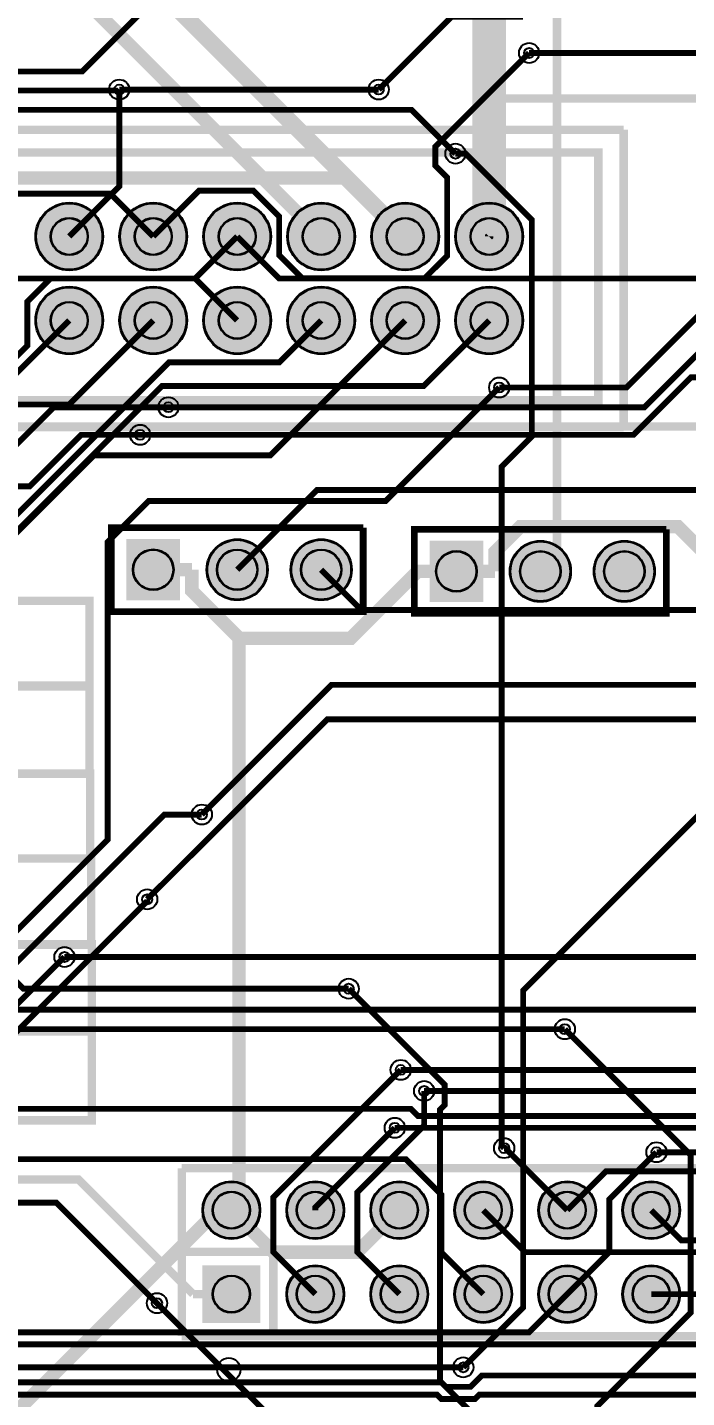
# Model space of a CAD drawing. Header units: millimetres. Extents: x 0 to 210, y -1 to 136.
# Drawn here: x 61.47 to 81.41, y 34.82 to 76.28 of the extents above; entities that cross this region are included whole.
import ezdxf

# ---------------------------------------------------------------- set-up
doc = ezdxf.new("R2010")
doc.units = ezdxf.units.MM
for name, color, linetype, true_color in [('BottomLayer', 7, 'Continuous', 0x0000ff), ('BottomSolderMaskLayer', 7, 'Continuous', 0xaa00ff), ('Hole', 7, 'Continuous', 0x222222), ('Multi-Layer', 7, 'Continuous', 0xc0c0c0), ('TopLayer', 7, 'Continuous', 0xff0000), ('TopSilkLayer', 7, 'Continuous', 0xffcc00), ('TopSolderMaskLayer', 7, 'Continuous', 0x800080)]:
    doc.layers.add(name, color=color, linetype=linetype, true_color=true_color)

msp = doc.modelspace()

# ---------------------------------------------------------------- hatches: boundary and pattern name
at = {"layer": 'BottomSolderMaskLayer'}
for points in [[(61.71231902463791, 69.95069850139703, 1), (63.76311912623811, 69.95069850139703, 1)], [(64.25232410464804, 69.95069850139703, 1), (66.30312420624824, 69.95069850139703, 1)], [(66.79232918465817, 69.95069850139703, 1), (68.84312928625837, 69.95069850139703, 1)], [(69.3323342646683, 69.95069850139703, 1), (71.38313436626851, 69.95069850139703, 1)], [(71.87233934467866, 69.95069850139703, 1), (73.92313944627887, 69.95069850139703, 1)], [(74.4123444246888, 69.95069850139703, 1), (76.463144526289, 69.95069850139703, 1)], [(61.71231902463791, 67.4106934213869, 1), (63.76311912623811, 67.4106934213869, 1)], [(64.25232410464804, 67.4106934213869, 1), (66.30312420624824, 67.4106934213869, 1)], [(66.79232918465817, 67.4106934213869, 1), (68.84312928625837, 67.4106934213869, 1)], [(69.3323342646683, 67.4106934213869, 1), (71.38313436626851, 67.4106934213869, 1)], [(71.87233934467866, 67.4106934213869, 1), (73.92313944627887, 67.4106934213869, 1)], [(74.4123444246888, 67.4106934213869, 1), (76.463144526289, 67.4106934213869, 1)], [(64.46492252984467, 60.79227838455677), (66.09052578105161, 60.79227838455677), (66.09052578105161, 58.94147828295661), (64.46492252984467, 58.94147828295661)], [(66.89232918465817, 59.86687833375663, 1), (68.74312928625838, 59.86687833375663, 1)], [(69.4323342646683, 59.86687833375663, 1), (71.28313436626851, 59.86687833375663, 1)], [(73.63474399206848, 60.74252040188662), (75.26034724327519, 60.74252040188662), (75.26034724327519, 58.891720300286465), (73.63474399206848, 58.891720300286465)], [(76.0622555245109, 59.8170942341884, 1), (77.91305562611112, 59.8170942341884, 1)], [(78.60226060452104, 59.8170942341884, 1), (80.45306070612125, 59.8170942341884, 1)], [(66.7650368300734, 40.48765557531112, 1), (68.51583693167359, 40.48765557531112, 1)], [(69.30504191008353, 40.48765557531112, 1), (71.05584201168372, 40.48765557531112, 1)], [(71.84504699009389, 40.48765557531112, 1), (73.59584709169408, 40.48765557531112, 1)], [(74.38505207010402, 40.48765557531112, 1), (76.13585217170422, 40.48765557531112, 1)], [(76.92505715011416, 40.48765557531112, 1), (78.67585725171435, 40.48765557531112, 1)], [(79.46506223012429, 40.48765557531112, 1), (81.21586233172448, 40.48765557531112, 1)], [(66.7650499096062, 38.8229589893715), (68.51561457961611, 38.8229589893715), (68.51561457961611, 37.072394319361706), (66.7650499096062, 37.072394319361706)], [(69.30504191008353, 37.94765049530099, 1), (71.05584201168372, 37.94765049530099, 1)], [(71.84504699009389, 37.94765049530099, 1), (73.59584709169408, 37.94765049530099, 1)], [(74.38505207010402, 37.94765049530099, 1), (76.13585217170422, 37.94765049530099, 1)], [(76.92505715011416, 37.94765049530099, 1), (78.67585725171435, 37.94765049530099, 1)], [(79.46506223012429, 37.94765049530099, 1), (81.21586233172448, 37.94765049530099, 1)]]:
    msp.add_hatch(color=256, dxfattribs=at).paths.add_polyline_path(points)
at = {"layer": 'Multi-Layer'}
for points in [[(61.73771907543801, 69.95069850139703, 1), (63.73771907543801, 69.95069850139703, 1)], [(64.27772415544814, 69.95069850139703, 1), (66.27772415544814, 69.95069850139703, 1)], [(66.81772923545827, 69.95069850139703, 1), (68.81772923545827, 69.95069850139703, 1)], [(69.3577343154684, 69.95069850139703, 1), (71.3577343154684, 69.95069850139703, 1)], [(71.89773939547877, 69.95069850139703, 1), (73.89773939547877, 69.95069850139703, 1)], [(74.4377444754889, 69.95069850139703, 1), (76.4377444754889, 69.95069850139703, 1)], [(61.73771907543801, 67.4106934213869, 1), (63.73771907543801, 67.4106934213869, 1)], [(64.27772415544814, 67.4106934213869, 1), (66.27772415544814, 67.4106934213869, 1)], [(66.81772923545827, 67.4106934213869, 1), (68.81772923545827, 67.4106934213869, 1)], [(69.3577343154684, 67.4106934213869, 1), (71.3577343154684, 67.4106934213869, 1)], [(71.89773939547877, 67.4106934213869, 1), (73.89773939547877, 67.4106934213869, 1)], [(74.4377444754889, 67.4106934213869, 1), (76.4377444754889, 67.4106934213869, 1)], [(64.49032258064494, 60.76687833375672), (66.06512573025134, 60.76687833375672), (66.06512573025134, 58.966878333756654), (64.49032258064494, 58.966878333756654)], [(66.91772923545827, 59.86687833375663, 1), (68.71772923545828, 59.86687833375663, 1)], [(69.4577343154684, 59.86687833375663, 1), (71.25773431546841, 59.86687833375663, 1)], [(73.66014732029453, 60.717119634239225), (75.23495046990092, 60.717119634239225), (75.23495046990092, 58.91711963423916), (73.66014732029453, 58.91711963423916)], [(76.087655575311, 59.8170942341884, 1), (77.88765557531102, 59.8170942341884, 1)], [(78.62766065532114, 59.8170942341884, 1), (80.42766065532115, 59.8170942341884, 1)], [(66.7904368808735, 40.48765557531112, 1), (68.49043688087349, 40.48765557531112, 1)], [(69.33044196088363, 40.48765557531112, 1), (71.03044196088362, 40.48765557531112, 1)], [(71.87044704089399, 40.48765557531112, 1), (73.57044704089398, 40.48765557531112, 1)], [(74.41045212090413, 40.48765557531112, 1), (76.11045212090411, 40.48765557531112, 1)], [(76.95045720091426, 40.48765557531112, 1), (78.65045720091425, 40.48765557531112, 1)], [(79.49046228092439, 40.48765557531112, 1), (81.19046228092438, 40.48765557531112, 1)], [(66.79044958089912, 38.79756159512317), (68.49022098044202, 38.79756159512317), (68.49022098044202, 37.09779019558039), (66.79044958089912, 37.09779019558039)], [(69.33044196088363, 37.94765049530099, 1), (71.03044196088362, 37.94765049530099, 1)], [(71.87044704089399, 37.94765049530099, 1), (73.57044704089398, 37.94765049530099, 1)], [(74.41045212090413, 37.94765049530099, 1), (76.11045212090411, 37.94765049530099, 1)], [(76.95045720091426, 37.94765049530099, 1), (78.65045720091425, 37.94765049530099, 1)], [(79.49046228092439, 37.94765049530099, 1), (81.19046228092438, 37.94765049530099, 1)]]:
    msp.add_hatch(color=256, dxfattribs=at).paths.add_polyline_path(points)
at = {"layer": 'TopSolderMaskLayer'}
for points in [[(61.71231902463791, 69.95069850139703, 1), (63.76311912623811, 69.95069850139703, 1)], [(64.25232410464804, 69.95069850139703, 1), (66.30312420624824, 69.95069850139703, 1)], [(66.79232918465817, 69.95069850139703, 1), (68.84312928625837, 69.95069850139703, 1)], [(69.3323342646683, 69.95069850139703, 1), (71.38313436626851, 69.95069850139703, 1)], [(71.87233934467866, 69.95069850139703, 1), (73.92313944627887, 69.95069850139703, 1)], [(74.4123444246888, 69.95069850139703, 1), (76.463144526289, 69.95069850139703, 1)], [(61.71231902463791, 67.4106934213869, 1), (63.76311912623811, 67.4106934213869, 1)], [(64.25232410464804, 67.4106934213869, 1), (66.30312420624824, 67.4106934213869, 1)], [(66.79232918465817, 67.4106934213869, 1), (68.84312928625837, 67.4106934213869, 1)], [(69.3323342646683, 67.4106934213869, 1), (71.38313436626851, 67.4106934213869, 1)], [(71.87233934467866, 67.4106934213869, 1), (73.92313944627887, 67.4106934213869, 1)], [(74.4123444246888, 67.4106934213869, 1), (76.463144526289, 67.4106934213869, 1)], [(64.46492252984467, 60.79227838455677), (66.09052578105161, 60.79227838455677), (66.09052578105161, 58.94147828295661), (64.46492252984467, 58.94147828295661)], [(66.89232918465817, 59.86687833375663, 1), (68.74312928625838, 59.86687833375663, 1)], [(69.4323342646683, 59.86687833375663, 1), (71.28313436626851, 59.86687833375663, 1)], [(73.63474399206848, 60.74252040188662), (75.26034724327519, 60.74252040188662), (75.26034724327519, 58.891720300286465), (73.63474399206848, 58.891720300286465)], [(76.0622555245109, 59.8170942341884, 1), (77.91305562611112, 59.8170942341884, 1)], [(78.60226060452104, 59.8170942341884, 1), (80.45306070612125, 59.8170942341884, 1)], [(66.7650368300734, 40.48765557531112, 1), (68.51583693167359, 40.48765557531112, 1)], [(69.30504191008353, 40.48765557531112, 1), (71.05584201168372, 40.48765557531112, 1)], [(71.84504699009389, 40.48765557531112, 1), (73.59584709169408, 40.48765557531112, 1)], [(74.38505207010402, 40.48765557531112, 1), (76.13585217170422, 40.48765557531112, 1)], [(76.92505715011416, 40.48765557531112, 1), (78.67585725171435, 40.48765557531112, 1)], [(79.46506223012429, 40.48765557531112, 1), (81.21586233172448, 40.48765557531112, 1)], [(66.7650499096062, 38.8229589893715), (68.51561457961611, 38.8229589893715), (68.51561457961611, 37.072394319361706), (66.7650499096062, 37.072394319361706)], [(69.30504191008353, 37.94765049530099, 1), (71.05584201168372, 37.94765049530099, 1)], [(71.84504699009389, 37.94765049530099, 1), (73.59584709169408, 37.94765049530099, 1)], [(74.38505207010402, 37.94765049530099, 1), (76.13585217170422, 37.94765049530099, 1)], [(76.92505715011416, 37.94765049530099, 1), (78.67585725171435, 37.94765049530099, 1)], [(79.46506223012429, 37.94765049530099, 1), (81.21586233172448, 37.94765049530099, 1)]]:
    msp.add_hatch(color=256, dxfattribs=at).paths.add_polyline_path(points)

# ---------------------------------------------------------------- linework, layer by layer
at = {"layer": 'BottomLayer'}
for points, const_width in [([(72.89824739649475, 69.951714503429), (66.19253238506462, 76.65742951485902), (66.19253238506462, 105.30861061722123)], 0.5080010160020321), ([(72.89776479552961, 69.95209550419099), (66.19240538481063, 76.65745491490986), (66.19240538481063, 105.30871221742439)], 0.405994411988824), ([(56.93662687325377, 87.19390398780797), (56.93662687325377, 83.37195834391673), (70.35775971551948, 69.95082550165102)], 0.405994411988824), ([(76.98768097536185, 59.8172212344424), (77.4900939801878, 60.31963423926845), (77.4900939801878, 83.66786893573783)], 0.25400050800101603), ([(76.4585979171959, 76.60563881127757), (74.304419608839, 76.60563881127757), (72.09563119126233, 74.39685039370079)], 0.17800355600711204), ([(65.27774955549899, 69.95082550165102), (66.66560833121662, 71.33868427736854), (68.30289560579104, 71.33868427736854), (69.0877571755143, 70.5538227076454), (69.0877571755143, 69.38389636779277), (69.78956057912114, 68.68209296418581), (73.48018796037582, 68.68209296418581), (74.16776733553456, 69.36967233934467), (74.16776733553456, 71.74000508001018), (73.81115062230106, 72.09662179324357), (73.81115062230106, 72.66837693675393), (76.64655829311641, 75.50378460756917)], 0.17800355600711204), ([(64.25107950215875, 74.39685039370079), (64.25107950215875, 71.46416052832103), (62.73774447548885, 69.95082550165102)], 0.17800355600711204), ([(75.89166878333731, 42.36611633223265), (75.81877063754132, 42.43901447802887), (75.81877063754132, 62.989179578359085), (76.72987045974082, 63.9002794005587), (76.72987045974082, 70.45349250698496), (74.7265684531369, 72.4567945135891), (74.41998983997951, 72.4567945135891)], 0.17800355600711204), ([(72.89827279654537, 69.951587503175), (72.89776479552961, 69.95209550419099)], 0.405994411988824), ([(72.89776479552961, 69.95209550419099), (72.89776479552961, 69.95082550165102)], 0.405994411988824), ([(48.789560579121144, 58.87233934467872), (48.789560579121144, 59.048361696723305), (56.3890017780036, 66.64780289560576), (56.3890017780036, 67.98206756413515), (57.08775717551407, 68.68082296164596), (66.54775209550417, 68.68082296164596), (67.81775463550912, 67.41082042164089)], 0.17800355600711204), ([(74.6562103124204, 35.73213106426215), (76.46545593091173, 37.541376682753366), (76.46545593091173, 47.13141986283972), (84.0321310642621, 54.69809499618998), (84.0321310642621, 66.96682753365508), (85.7448564897129, 68.67955295910588), (88.24066548133078, 68.67955295910588)], 0.17800355600711204), ([(56.49237998475974, 56.334874269748525), (63.487299974599864, 63.32979425958854), (68.81673863347714, 63.32979425958854), (72.89776479552961, 67.41082042164089)], 0.17800355600711204), ([(54.80861061722112, 42.605130810261585), (63.90030480060955, 51.69682499365001), (63.90030480060955, 60.707747015493965), (65.14033528067034, 61.94777749555499), (72.30975361950709, 61.94777749555499), (75.74257048514096, 65.38059436118874)], 0.17800355600711204), ([(65.7359664719329, 64.78293116586235), (62.26606553213105, 64.78293116586235), (61.12230124460234, 63.639166878333754), (56.519558039115964, 63.639166878333754)], 0.17800355600711204), ([(64.8799847599696, 63.948285496570975), (63.10045720091421, 63.948285496570975), (61.54318008636005, 62.39100838201671), (55.755778511556855, 62.39100838201671)], 0.17800355600711204), ([(65.27774955549899, 59.86700533401063), (66.44665989331975, 59.86700533401063)], 0.405994411988824), ([(67.87566675133348, 57.79359918719831), (66.44665989331975, 59.222606045212046), (66.44665989331975, 59.86700533401063)], 0.405994411988824), ([(73.27876555753096, 59.8172212344424), (71.25514351028687, 57.79359918719831), (67.87566675133348, 57.79359918719831)], 0.405994411988824), ([(74.44767589535172, 59.8172212344424), (73.27876555753096, 59.8172212344424)], 0.405994411988824), ([(67.87566675133348, 57.79359918719831), (67.87566675133348, 40.72298704597404), (67.64046228092434, 40.48778257556512)], 0.405994411988824), ([(66.74739649479284, 52.45806451612907), (65.61607823215627, 52.45806451612907), (47.33896367792727, 34.180949961899955), (47.33896367792727, 24.72120904241808)], 0.17800355600711204), ([(65.09385318770637, 49.89342138684276), (65.09385318770637, 49.83804927609856), (53.29349758699527, 38.037693675387345), (53.245491490982886, 38.037693675387345), (52.909448818897545, 37.701651003302004), (52.909448818897545, 37.22692405384805), (53.28689357378698, 36.84947929895861), (53.28689357378698, 21.394310388620738)], 0.17800355600711204), ([(62.593726187452376, 48.14919989839984), (52.80327660655303, 38.35875031750061), (52.32804165608309, 38.35875031750061)], 0.17800355600711204), ([(79.15455930911844, 22.291948183896352), (76.08928117856226, 25.357226314452646), (76.08928117856226, 33.17967995935999), (73.95135890271786, 35.317602235204504), (73.95135890271786, 43.52969265938532), (74.09385318770637, 43.672186944373834), (74.09385318770637, 44.28382016764033), (71.1883413766825, 47.18933197866397)], 0.17800355600711204), ([(80.33515367030736, 23.76997713995422), (80.37299974599932, 23.80782321564641), (80.37299974599932, 26.674472948945777), (78.70675641351272, 28.340716281432606), (78.70675641351272, 34.56296672593339), (81.53657607315199, 37.39278638557278), (81.53657607315199, 42.154025908051835), (77.72682245364467, 45.96377952755904)], 0.17800355600711204), ([(70.18046736093447, 37.94777749555499), (68.91046482092952, 39.217780035560054), (68.91046482092952, 40.87843535687068), (72.7641605283211, 44.73213106426215)], 0.17800355600711204), ([(73.47205994411979, 44.09433578867163), (73.47205994411979, 43.04607569215136), (71.45046990093965, 41.02448564897122), (71.45046990093965, 39.217780035560054), (72.72047244094483, 37.94777749555499)], 0.17800355600711204), ([(70.18046736093447, 40.48778257556512), (70.18046736093447, 40.57642875285751), (72.58305816611619, 42.97901955803911)], 0.17800355600711204), ([(77.8004826009651, 37.94777749555499), (79.07048514097005, 39.217780035560054), (79.07048514097005, 40.81036322072646), (80.50076200152398, 42.24064008128016)], 0.17800355600711204), ([(67.64046228092434, 40.48778257556512), (67.23355346710673, 40.48778257556512), (59.816738633477144, 33.07096774193542), (59.816738633477144, 31.307188214376424)], 0.405994411988824), ([(65.39103378206755, 37.67294894589793), (70.15455930911844, 32.90942341884681), (74.5594361188721, 32.90942341884681), (75.731648463297, 31.737211074422135), (75.731648463297, 20.95971551943103), (76.59220218440441, 20.09916179832362)], 0.17800355600711204)]:
    msp.add_lwpolyline(points, dxfattribs=dict(at, const_width=const_width))
at = {"layer": 'BottomSolderMaskLayer'}
for centre, radius in [((62.73771907543801, 69.95069850139703), 1.0254000508001015), ((65.27772415544814, 69.95069850139703), 1.0254000508001015), ((67.81772923545827, 69.95069850139703), 1.0254000508001015), ((70.3577343154684, 69.95069850139703), 1.0254000508001015), ((72.89773939547877, 69.95069850139703), 1.0254000508001015), ((75.4377444754889, 69.95069850139703), 1.0254000508001015), ((62.73771907543801, 69.95069850139703), 0.5639830505467464), ((65.27772415544814, 69.95069850139703), 0.5639830505467464), ((67.81772923545827, 69.95069850139703), 0.5639830505467464), ((70.3577343154684, 69.95069850139703), 0.5639830505467464), ((72.89773939547877, 69.95069850139703), 0.5639830505467464), ((75.4377444754889, 69.95069850139703), 0.5639830505467464), ((62.73771907543801, 67.4106934213869), 1.0254000508001015), ((65.27772415544814, 67.4106934213869), 1.0254000508001015), ((67.81772923545827, 67.4106934213869), 1.0254000508001015), ((70.3577343154684, 67.4106934213869), 1.0254000508001015), ((72.89773939547877, 67.4106934213869), 1.0254000508001015), ((75.4377444754889, 67.4106934213869), 1.0254000508001015), ((62.73771907543801, 67.4106934213869), 0.5639830505467464), ((65.27772415544814, 67.4106934213869), 0.5639830505467464), ((67.81772923545827, 67.4106934213869), 0.5639830505467464), ((70.3577343154684, 67.4106934213869), 0.5639830505467464), ((72.89773939547877, 67.4106934213869), 0.5639830505467464), ((75.4377444754889, 67.4106934213869), 0.5639830505467464), ((67.81772923545827, 59.86687833375663), 0.9254000508001016), ((70.3577343154684, 59.86687833375663), 0.9254000508001016), ((76.98765557531101, 59.8170942341884), 0.9254000508001016), ((79.52766065532114, 59.8170942341884), 0.9254000508001016), ((65.27772415544814, 59.86687833375663), 0.6193548387096774), ((67.81772923545827, 59.86687833375663), 0.6169333672000678), ((70.3577343154684, 59.86687833375663), 0.6169333672000678), ((74.44754889509773, 59.81711963423925), 0.6193548387096774), ((76.98755397510786, 59.81711963423925), 0.6169333672000678), ((79.52755905511799, 59.81711963423925), 0.6169333672000678), ((67.6404368808735, 40.48765557531112), 0.8754000508001016), ((67.64033528067034, 40.48768097536197), 0.5664484065211015), ((70.18044196088363, 40.48765557531112), 0.8754000508001016), ((70.18034036068047, 40.48768097536197), 0.5664484065211015), ((72.72044704089399, 40.48765557531112), 0.8754000508001016), ((72.72034544069061, 40.48768097536197), 0.5664484065211015), ((75.26045212090412, 40.48765557531112), 0.8754000508001016), ((75.26035052070097, 40.48768097536197), 0.5664484065211015), ((77.80045720091425, 40.48765557531112), 0.8754000508001016), ((77.8003556007111, 40.48768097536197), 0.5664484065211015), ((80.34046228092438, 40.48765557531112), 0.8754000508001016), ((80.34036068072123, 40.48768097536197), 0.5664484065211015), ((70.18044196088363, 37.94765049530099), 0.8754000508001016), ((72.72044704089399, 37.94765049530099), 0.8754000508001016), ((75.26045212090412, 37.94765049530099), 0.8754000508001016), ((77.80045720091425, 37.94765049530099), 0.8754000508001016), ((80.34046228092438, 37.94765049530099), 0.8754000508001016), ((67.64033528067034, 37.947675895351836), 0.5664484065211015), ((70.18034036068047, 37.947675895351836), 0.5664484065211015), ((72.72034544069061, 37.947675895351836), 0.5664484065211015), ((75.26035052070097, 37.947675895351836), 0.5664484065211015), ((77.8003556007111, 37.947675895351836), 0.5664484065211015), ((80.34036068072123, 37.947675895351836), 0.5664484065211015)]:
    msp.add_circle(centre, radius, dxfattribs=at)
at = {"layer": 'Hole'}
for centre in [(76.64653289306557, 75.50365760731529), (64.2510541021079, 74.39672339344679), (72.09560579121148, 74.39672339344679), (74.41996443992889, 72.45666751333499), (75.74254508509011, 65.38046736093474), (65.73594107188205, 64.78280416560835), (64.87995935991876, 63.94815849631698), (66.747371094742, 52.45793751587496), (65.09382778765553, 49.893294386588764), (62.59370078740153, 48.14907289814573), (71.18831597663188, 47.189204978409975), (77.72679705359383, 45.963652527305044), (72.76413512827025, 44.73200406400815), (73.47203454406917, 44.09420878841752), (72.58303276606557, 42.978892557785116), (75.89164338328669, 42.36598933197865), (80.50073660147314, 42.24051308102605), (65.39100838201671, 37.67282194564393), (74.65618491236955, 35.73200406400815)]:
    msp.add_circle(centre, 0.15250190500381003, dxfattribs=at)
at = {"layer": 'Multi-Layer'}
for centre, radius in [((76.64653289306557, 75.50365760731529), 0.30500381000762006), ((64.2510541021079, 74.39672339344679), 0.30500381000762006), ((72.09560579121148, 74.39672339344679), 0.30500381000762006), ((74.41996443992889, 72.45666751333499), 0.30500381000762006), ((62.73771907543801, 69.95069850139703), 1), ((65.27772415544814, 69.95069850139703), 1), ((67.81772923545827, 69.95069850139703), 1), ((70.3577343154684, 69.95069850139703), 1), ((72.89773939547877, 69.95069850139703), 1), ((75.4377444754889, 69.95069850139703), 1), ((62.73771907543801, 69.95069850139703), 0.5500127000254001), ((65.27772415544814, 69.95069850139703), 0.5500127000254001), ((67.81772923545827, 69.95069850139703), 0.5500127000254001), ((70.3577343154684, 69.95069850139703), 0.5500127000254001), ((72.89773939547877, 69.95069850139703), 0.5500127000254001), ((75.4377444754889, 69.95069850139703), 0.5500127000254001), ((62.73771907543801, 67.4106934213869), 1), ((65.27772415544814, 67.4106934213869), 1), ((67.81772923545827, 67.4106934213869), 1), ((70.3577343154684, 67.4106934213869), 1), ((72.89773939547877, 67.4106934213869), 1), ((75.4377444754889, 67.4106934213869), 1), ((62.73771907543801, 67.4106934213869), 0.5500127000254001), ((65.27772415544814, 67.4106934213869), 0.5500127000254001), ((67.81772923545827, 67.4106934213869), 0.5500127000254001), ((70.3577343154684, 67.4106934213869), 0.5500127000254001), ((72.89773939547877, 67.4106934213869), 0.5500127000254001), ((75.4377444754889, 67.4106934213869), 0.5500127000254001), ((75.74254508509011, 65.38046736093474), 0.30500381000762006), ((65.73594107188205, 64.78280416560835), 0.30500381000762006), ((64.87995935991876, 63.94815849631698), 0.30500381000762006), ((67.81772923545827, 59.86687833375663), 0.9000000000000001), ((70.3577343154684, 59.86687833375663), 0.9000000000000001), ((76.98765557531101, 59.8170942341884), 0.9000000000000001), ((79.52766065532114, 59.8170942341884), 0.9000000000000001), ((65.27772415544814, 59.86687833375663), 0.6000000000000001), ((67.81772923545827, 59.86687833375663), 0.6000000000000001), ((70.3577343154684, 59.86687833375663), 0.6000000000000001), ((74.44754889509773, 59.81711963423925), 0.6000000000000001), ((76.98755397510786, 59.81711963423925), 0.6000000000000001), ((79.52755905511799, 59.81711963423925), 0.6000000000000001), ((66.747371094742, 52.45793751587496), 0.30500381000762006), ((65.09382778765553, 49.893294386588764), 0.30500381000762006), ((62.59370078740153, 48.14907289814573), 0.30500381000762006), ((71.18831597663188, 47.189204978409975), 0.30500381000762006), ((77.72679705359383, 45.963652527305044), 0.30500381000762006), ((72.76413512827025, 44.73200406400815), 0.30500381000762006), ((73.47203454406917, 44.09420878841752), 0.30500381000762006), ((72.58303276606557, 42.978892557785116), 0.30500381000762006), ((75.89164338328669, 42.36598933197865), 0.30500381000762006), ((80.50073660147314, 42.24051308102605), 0.30500381000762006), ((67.6404368808735, 40.48765557531112), 0.8500000000000001), ((70.18044196088363, 40.48765557531112), 0.8500000000000001), ((72.72044704089399, 40.48765557531112), 0.8500000000000001), ((75.26045212090412, 40.48765557531112), 0.8500000000000001), ((77.80045720091425, 40.48765557531112), 0.8500000000000001), ((80.34046228092438, 40.48765557531112), 0.8500000000000001), ((67.64033528067034, 40.48768097536197), 0.5500127000254001), ((70.18034036068047, 40.48768097536197), 0.5500127000254001), ((72.72034544069061, 40.48768097536197), 0.5500127000254001), ((75.26035052070097, 40.48768097536197), 0.5500127000254001), ((77.8003556007111, 40.48768097536197), 0.5500127000254001), ((80.34036068072123, 40.48768097536197), 0.5500127000254001), ((70.18044196088363, 37.94765049530099), 0.8500000000000001), ((72.72044704089399, 37.94765049530099), 0.8500000000000001), ((75.26045212090412, 37.94765049530099), 0.8500000000000001), ((77.80045720091425, 37.94765049530099), 0.8500000000000001), ((80.34046228092438, 37.94765049530099), 0.8500000000000001), ((67.64033528067034, 37.947675895351836), 0.5500127000254001), ((70.18034036068047, 37.947675895351836), 0.5500127000254001), ((72.72034544069061, 37.947675895351836), 0.5500127000254001), ((75.26035052070097, 37.947675895351836), 0.5500127000254001), ((77.8003556007111, 37.947675895351836), 0.5500127000254001), ((80.34036068072123, 37.947675895351836), 0.5500127000254001), ((65.39100838201671, 37.67282194564393), 0.30500381000762006), ((74.65618491236955, 35.73200406400815), 0.30500381000762006)]:
    msp.add_circle(centre, radius, dxfattribs=at)
at = {"layer": 'TopLayer'}
for points, const_width in [([(56.13335026670029, 97.10439420878834), (61.696723393446746, 97.10439420878834), (75.43825247650489, 83.3628651257302), (75.43825247650489, 69.951714503429)], 1.0160020320040641), ([(61.69685039370074, 97.1044958089916), (75.4382778765555, 83.36281432562862), (75.4382778765555, 74.12735585471171)], 0.25400050800101603), ([(102.6663703327406, 84.45400050800095), (102.6663703327406, 79.94168148336291), (93.31940563881108, 70.59471678943362), (93.31940563881108, 69.31023622047246), (92.69126238252466, 68.68209296418581), (91.286385572771, 68.68209296418581), (90.77940055880094, 68.17510795021599), (90.77940055880094, 66.75372110744229), (89.71615443230871, 65.69047498094994), (81.54953009906012, 65.69047498094994), (79.80734061468115, 63.948285496570975), (64.8799847599696, 63.948285496570975)], 0.17800355600711204), ([(98.82766065532132, 80.51724663449329), (98.82766065532132, 80.24851409702819), (94.08293116586219, 75.50378460756917), (76.64655829311641, 75.50378460756917)], 0.17800355600711204), ([(67.81775463550912, 69.95082550165102), (69.0875031750063, 68.68107696215384), (82.11366522733033, 68.68107696215384), (84.69989839979667, 71.26731013462029), (91.93535687071358, 71.26731013462029), (100.63512827025647, 79.96708153416307)], 0.17800355600711204), ([(66.95262890525782, 78.76921513843024), (63.126365252730466, 74.942951485903), (56.57950215900428, 74.942951485903)], 0.17800355600711204), ([(33.92799085598176, 74.36941833883668), (64.22364744729475, 74.36941833883668), (64.25107950215875, 74.39685039370079)], 0.17800355600711204), ([(64.25107950215875, 74.39685039370079), (72.09563119126233, 74.39685039370079)], 0.17800355600711204), ([(75.4382778765555, 74.12735585471171), (88.34683769367507, 74.12735585471171), (88.38671577343143, 74.16723393446784)], 0.25400050800101603), ([(75.4382778765555, 74.12735585471171), (75.4382778765555, 69.951587503175)], 0.25400050800101603), ([(44.13449326898649, 73.78394716789433), (73.0928371856744, 73.78394716789433), (74.41998983997951, 72.4567945135891)], 0.17800355600711204), ([(23.647574295148388, 70.79004318008629), (24.068199136398107, 71.21066802133612), (30.36131572263139, 71.21066802133612), (30.86957073914141, 71.71892303784603), (71.12966725933438, 71.71892303784603), (72.89776479552961, 69.95082550165102)], 0.405994411988824), ([(33.28384556769106, 64.26731013462029), (48.73114046228079, 64.26731013462029), (51.30772161544314, 66.84389128778264), (51.30772161544314, 67.99121158242315), (51.99606299212587, 68.67955295910588), (58.237617475234856, 68.67955295910588), (58.92773685547354, 69.36967233934467), (58.92773685547354, 70.5258826517653), (59.64909829819658, 71.24724409448822), (63.98133096266179, 71.24724409448822), (65.27774955549899, 69.95082550165102)], 0.17800355600711204), ([(75.43776987553974, 69.95082550165102), (75.4382778765555, 69.95133350266701), (75.4382778765555, 69.951587503175)], 0.25400050800101603), ([(23.647574295148388, 58.09001778003551), (23.913766827533436, 57.82382524765046), (29.906146812293628, 57.82382524765046), (30.722758445516774, 58.640436880873835), (30.722758445516774, 59.36662433324864), (31.57975615951227, 60.22362204724402), (34.34505969011934, 60.22362204724402), (37.17183134366246, 63.05039370078737), (56.74409448818892, 63.05039370078737), (59.42913385826773, 65.73543307086618), (60.55664211328394, 65.73543307086618), (61.46901193802387, 66.64780289560576), (61.46901193802387, 67.98206756413515), (62.16776733553456, 68.68082296164596), (66.54775209550417, 68.68082296164596), (67.81775463550912, 69.95082550165102)], 0.17800355600711204), ([(92.04940309880612, 69.95082550165102), (90.77940055880094, 68.68082296164596), (84.03416306832605, 68.68082296164596), (80.13627127254244, 64.78293116586235), (65.7359664719329, 64.78293116586235)], 0.17800355600711204), ([(75.74257048514096, 65.38059436118874), (79.59499618999234, 65.38059436118874), (84.16522733045463, 69.95082550165102), (86.96939293878563, 69.95082550165102)], 0.17800355600711204), ([(40.13220726441432, 57.45501651003292), (43.25819151638302, 60.58100076200151), (54.78041656083292, 60.58100076200151), (59.42303784607566, 65.22362204724402), (60.550546101092095, 65.22362204724402), (62.73774447548885, 67.41082042164089)], 0.17800355600711204), ([(65.27774955549899, 67.41082042164089), (62.73291846583675, 64.86598933197865), (60.38366776733551, 64.86598933197865), (54.96355092710178, 59.44587249174492), (44.97955295910583, 59.44587249174492), (44.93002286004548, 59.39634239268469)], 0.17800355600711204), ([(70.35775971551948, 67.41082042164089), (69.08902717805427, 66.14208788417568), (65.75552451104886, 66.14208788417568), (55.79845059690092, 56.18501397002785), (50.83604267208534, 56.18501397002785), (49.56604013208016, 54.91501143002279), (47.75222250444472, 54.91501143002279)], 0.17800355600711204), ([(75.43776987553974, 67.41082042164089), (73.45046990093965, 65.42352044704091), (65.54267208534407, 65.42352044704091), (55.37223774447534, 55.25308610617219), (55.37223774447534, 54.91501143002279)], 0.17800355600711204), ([(67.81775463550912, 59.86700533401063), (70.23050546101081, 62.27975615951232), (84.23787147574285, 62.27975615951232)], 0.17800355600711204), ([(87.87185674371335, 62.27975615951232), (84.240665481331, 58.648564897129745), (71.57620015240013, 58.648564897129745), (70.35775971551948, 59.86700533401063)], 0.17800355600711204), ([(75.61658623317226, 59.8172212344424), (75.61658623317226, 60.40167640335278), (76.3831597663193, 61.16824993649982), (81.15151130302252, 61.16824993649982), (81.99022098044179, 60.32954025908043), (84.23787147574285, 60.32954025908043)], 0.405994411988824), ([(74.44767589535172, 59.8172212344424), (75.61658623317226, 59.8172212344424)], 0.405994411988824), ([(101.29756159512294, 56.38592837185672), (70.6752603505206, 56.38592837185672), (66.74739649479284, 52.45806451612907)], 0.17800355600711204), ([(65.09385318770637, 49.89342138684276), (70.5411480822961, 55.340716281432606), (95.80302260604503, 55.340716281432606)], 0.17800355600711204), ([(23.647574295148388, 50.470002540005), (26.17818135636253, 50.470002540005), (29.42811785623553, 47.22006604013211), (32.90995681991353, 47.22006604013211), (36.99149098298176, 43.13853187706377), (49.54800609601216, 43.13853187706377), (49.9627889255778, 43.55331470662941), (73.06591313182594, 43.55331470662941), (73.28282956565886, 43.3363982727966), (101.18808737617474, 43.3363982727966)], 0.17800355600711204), ([(52.83223266446521, 47.294996189992276), (54.07073914147804, 48.53350266700534), (60.0080010160018, 48.53350266700534), (61.35217170434339, 47.18933197866397), (71.1883413766825, 47.18933197866397)], 0.17800355600711204), ([(62.593726187452376, 48.14919989839984), (119.99479298958568, 48.14919989839984)], 0.17800355600711204), ([(47.75222250444472, 47.294996189992276), (49.08343916687818, 45.96377952755904), (77.72682245364467, 45.96377952755904)], 0.17800355600711204), ([(55.37223774447534, 47.294996189992276), (56.111887223774374, 46.55534671069336), (95.21729743459468, 46.55534671069336)], 0.17800355600711204), ([(103.63106426212835, 46.61452882905769), (101.74866649733303, 44.73213106426215), (72.7641605283211, 44.73213106426215)], 0.17800355600711204), ([(73.47205994411979, 44.09433578867163), (102.33667767335533, 44.09433578867163), (104.25158750317473, 46.00924561849115)], 0.17800355600711204), ([(28.879984759969602, 45.21117602235199), (29.352171704343164, 45.21117602235199), (29.743840487680927, 45.60284480568964), (33.3054356108712, 45.60284480568964), (36.87668275336523, 42.03159766319527), (72.91884683769354, 42.03159766319527), (73.99047498094978, 40.95996951993902), (73.99047498094978, 39.217780035560054), (75.26047752095496, 37.94777749555499)], 0.17800355600711204), ([(21.107569215138255, 42.84998729997449), (22.568580137160097, 41.388976377952645), (26.041021082042107, 41.388976377952645), (30.00952501904976, 37.42047244094488), (35.241681483362754, 37.42047244094488), (36.93002286004548, 35.73213106426215), (74.6562103124204, 35.73213106426215)], 0.17800355600711204), ([(72.58305816611619, 42.97901955803911), (100.69786639573272, 42.97901955803911), (101.06007112014208, 42.61681483362963), (108.95415290830579, 42.61681483362963), (109.15303530607048, 42.81569723139444)], 0.17800355600711204), ([(77.8004826009651, 40.48778257556512), (75.92214884429768, 42.36611633223265), (75.89166878333731, 42.36611633223265)], 0.17800355600711204), ([(125.4255778511556, 38.06817373634749), (126.3646177292353, 38.06817373634749), (126.69685039370074, 38.40040640081281), (126.69685039370074, 39.248006096012205), (123.70421640843256, 42.24064008128016), (80.50076200152398, 42.24064008128016)], 0.17800355600711204), ([(34.18808737617451, 41.416408432816866), (63.01638303276604, 41.416408432816866), (66.4850139700277, 37.94777749555499)], 0.25400050800101603), ([(115.4436118872236, 40.32395224790446), (114.10782321564625, 41.659740919481806), (78.97244094488178, 41.659740919481806), (77.8004826009651, 40.48778257556512)], 0.17800355600711204), ([(42.26835153670277, 40.71181102362209), (62.35217170434339, 40.71181102362209), (65.39103378206755, 37.67294894589793)], 0.17800355600711204), ([(67.64046228092434, 40.48778257556512), (68.91046482092952, 39.217780035560054), (71.45046990093965, 39.217780035560054), (72.72047244094483, 40.48778257556512)], 0.405994411988824), ([(21.107569215138255, 40.309982219964354), (26.074041148082188, 35.343510287020536), (33.048133096266156, 35.343510287020536), (33.11137922275839, 35.280264160528304), (73.98869697739383, 35.280264160528304), (74.12661925323846, 35.14234188468379), (74.87769875539743, 35.14234188468379), (75.22085344170682, 35.48549657099318), (86.12230124460234, 35.48549657099318)], 0.17800355600711204), ([(100.02552705105404, 36.703175006349966), (97.51092202184395, 39.217780035560054), (76.53048006095992, 39.217780035560054), (75.26047752095496, 40.48778257556512)], 0.17800355600711204), ([(120.34556769113533, 36.703175006349966), (119.27393954787885, 35.63154686309372), (104.60871221742423, 35.63154686309372), (103.83553467106913, 36.404724409448704), (103.83553467106913, 36.96250952501907), (101.22263144526278, 39.57541275082542), (81.25285750571493, 39.57541275082542), (80.34048768097523, 40.48778257556512)], 0.17800355600711204), ([(91.3379476758953, 36.703175006349966), (91.06540513081018, 36.43063246126496), (38.32829565659108, 36.43063246126496), (36.601600203200405, 38.15732791465575)], 0.17800355600711204), ([(77.8004826009651, 37.94777749555499), (76.64097028194055, 36.78826517653033), (38.97929895859784, 36.78826517653033), (37.41084582169151, 38.35671831343666)], 0.17800355600711204), ([(22.298577597155145, 37.93202946405893), (25.24447548895091, 34.98613157226316), (32.900050800101326, 34.98613157226316), (32.97929895859761, 34.906883413766764), (73.85661671323328, 34.906883413766764), (73.98641097282189, 34.77708915417827), (75.017907035814, 34.77708915417827), (75.14770129540261, 34.906883413766764), (96.1654813309624, 34.906883413766764), (96.3430276860554, 34.72933705867399)], 0.17800355600711204), ([(67.64046228092434, 37.94777749555499), (66.4850139700277, 37.94777749555499)], 0.25400050800101603), ([(122.88557277114546, 36.703175006349966), (121.45631191262373, 35.273914147828236), (99.86144272288539, 35.273914147828236), (98.75552451104886, 36.37983235966465), (98.75552451104886, 36.95565151130302), (97.76339852679689, 37.94777749555499), (80.34048768097523, 37.94777749555499)], 0.17800355600711204)]:
    msp.add_lwpolyline(points, dxfattribs=dict(at, const_width=const_width))
at = {"layer": 'TopSilkLayer', "const_width": 0.25400050800101603}
for points in [[(134.29626619253213, 64.20121920243832), (28.09639319278631, 64.20121920243832), (28.09639319278631, 135.5662433324867), (134.29626619253213, 135.5662433324867), (134.29626619253213, 64.20121920243832)], [(36.5756667513333, 72.49070358140716), (78.73975107950196, 72.49070358140716), (78.73975107950196, 64.99768859537721), (36.5756667513333, 64.99768859537721), (36.5756667513333, 72.49070358140716)], [(36.32217424434839, 58.92809245618491), (63.34782829565643, 58.92809245618491), (63.34782829565643, 56.33703327406647), (36.32217424434839, 56.33703327406647), (36.32217424434839, 58.92809245618491)], [(36.32217424434839, 56.36268732537462), (63.34782829565643, 56.36268732537462), (63.34782829565643, 53.69568199136393), (36.32217424434839, 53.69568199136393), (36.32217424434839, 56.36268732537462)], [(36.32217424434839, 53.69568199136393), (63.3732283464567, 53.69568199136393), (63.3732283464567, 51.13027686055375), (36.32217424434839, 51.13027686055375), (36.32217424434839, 53.69568199136393)], [(36.32217424434839, 51.13027686055375), (63.39862839725697, 51.13027686055375), (63.39862839725697, 48.514071628143256), (36.32217424434839, 48.514071628143256), (36.32217424434839, 51.13027686055375)], [(36.32217424434839, 48.5394716789433), (63.42402844805679, 48.5394716789433), (63.42402844805679, 45.89786639573265), (36.32217424434839, 45.89786639573265), (36.32217424434839, 48.5394716789433)], [(36.32217424434839, 45.89786639573276), (63.42402844805679, 45.89786639573276), (63.42402844805679, 43.20546101092202), (36.32217424434839, 43.20546101092202), (36.32217424434839, 45.89786639573276)]]:
    msp.add_lwpolyline(points, close=True, dxfattribs=at)
at = {"layer": 'TopSilkLayer'}
for points, const_width in [([(79.50774701549403, 73.18158496316983), (37.507848615697185, 73.18158496316983), (35.80767081534145, 73.18158496316983)], 0.25400050800101603), ([(79.50774701549403, 73.18158496316983), (79.50774701549403, 64.18069596139196)], 0.25400050800101603), ([(79.50774701549403, 64.18069596139196), (35.80767081534145, 64.18069596139196)], 0.25400050800101603), ([(65.91272542545084, 61.1368808737617), (64.00772161544319, 61.1368808737617), (64.00772161544319, 58.596875793751565), (71.62773685547359, 58.596875793751565), (71.62773685547359, 61.1368808737617)], 0.20320040640081283), ([(71.62773685547359, 61.1368808737617), (65.91272542545084, 61.1368808737617)], 0.20299974599949203), ([(75.0825501651002, 61.087122174244314), (73.17754635509255, 61.087122174244314), (73.17754635509255, 58.54711709423418), (80.79756159512317, 58.54711709423418), (80.79756159512317, 61.087122174244314)], 0.20320040640081283), ([(80.79756159512317, 61.087122174244314), (75.0825501651002, 61.087122174244314)], 0.20299974599949203), ([(66.14033528067034, 41.757683515367034), (81.84036068072123, 41.757683515367034)], 0.25400050800101603), ([(66.14033528067034, 41.757683515367034), (66.14033528067034, 36.67767335534677)], 0.25400050800101603), ([(66.14033528067034, 39.22473964947926), (68.91033782067552, 39.22473964947926), (68.91033782067552, 36.67767335534677)], 0.25400050800101603), ([(66.14033528067034, 36.67767335534677), (81.84036068072123, 36.67767335534677)], 0.25400050800101603)]:
    msp.add_lwpolyline(points, dxfattribs=dict(at, const_width=const_width))
msp.add_circle((67.56423672847336, 35.66164592329187), 0.35382270764541535, dxfattribs=at)
at = {"layer": 'TopSolderMaskLayer'}
for centre, radius in [((62.73771907543801, 69.95069850139703), 1.0254000508001015), ((65.27772415544814, 69.95069850139703), 1.0254000508001015), ((67.81772923545827, 69.95069850139703), 1.0254000508001015), ((70.3577343154684, 69.95069850139703), 1.0254000508001015), ((72.89773939547877, 69.95069850139703), 1.0254000508001015), ((75.4377444754889, 69.95069850139703), 1.0254000508001015), ((62.73771907543801, 69.95069850139703), 0.5639830505467464), ((65.27772415544814, 69.95069850139703), 0.5639830505467464), ((67.81772923545827, 69.95069850139703), 0.5639830505467464), ((70.3577343154684, 69.95069850139703), 0.5639830505467464), ((72.89773939547877, 69.95069850139703), 0.5639830505467464), ((75.4377444754889, 69.95069850139703), 0.5639830505467464), ((62.73771907543801, 67.4106934213869), 1.0254000508001015), ((65.27772415544814, 67.4106934213869), 1.0254000508001015), ((67.81772923545827, 67.4106934213869), 1.0254000508001015), ((70.3577343154684, 67.4106934213869), 1.0254000508001015), ((72.89773939547877, 67.4106934213869), 1.0254000508001015), ((75.4377444754889, 67.4106934213869), 1.0254000508001015), ((62.73771907543801, 67.4106934213869), 0.5639830505467464), ((65.27772415544814, 67.4106934213869), 0.5639830505467464), ((67.81772923545827, 67.4106934213869), 0.5639830505467464), ((70.3577343154684, 67.4106934213869), 0.5639830505467464), ((72.89773939547877, 67.4106934213869), 0.5639830505467464), ((75.4377444754889, 67.4106934213869), 0.5639830505467464), ((67.81772923545827, 59.86687833375663), 0.9254000508001016), ((70.3577343154684, 59.86687833375663), 0.9254000508001016), ((76.98765557531101, 59.8170942341884), 0.9254000508001016), ((79.52766065532114, 59.8170942341884), 0.9254000508001016), ((65.27772415544814, 59.86687833375663), 0.6193548387096774), ((67.81772923545827, 59.86687833375663), 0.6169333672000678), ((70.3577343154684, 59.86687833375663), 0.6169333672000678), ((74.44754889509773, 59.81711963423925), 0.6193548387096774), ((76.98755397510786, 59.81711963423925), 0.6169333672000678), ((79.52755905511799, 59.81711963423925), 0.6169333672000678), ((67.6404368808735, 40.48765557531112), 0.8754000508001016), ((67.64033528067034, 40.48768097536197), 0.5664484065211015), ((70.18044196088363, 40.48765557531112), 0.8754000508001016), ((70.18034036068047, 40.48768097536197), 0.5664484065211015), ((72.72044704089399, 40.48765557531112), 0.8754000508001016), ((72.72034544069061, 40.48768097536197), 0.5664484065211015), ((75.26045212090412, 40.48765557531112), 0.8754000508001016), ((75.26035052070097, 40.48768097536197), 0.5664484065211015), ((77.80045720091425, 40.48765557531112), 0.8754000508001016), ((77.8003556007111, 40.48768097536197), 0.5664484065211015), ((80.34046228092438, 40.48765557531112), 0.8754000508001016), ((80.34036068072123, 40.48768097536197), 0.5664484065211015), ((70.18044196088363, 37.94765049530099), 0.8754000508001016), ((72.72044704089399, 37.94765049530099), 0.8754000508001016), ((75.26045212090412, 37.94765049530099), 0.8754000508001016), ((77.80045720091425, 37.94765049530099), 0.8754000508001016), ((80.34046228092438, 37.94765049530099), 0.8754000508001016), ((67.64033528067034, 37.947675895351836), 0.5664484065211015), ((70.18034036068047, 37.947675895351836), 0.5664484065211015), ((72.72034544069061, 37.947675895351836), 0.5664484065211015), ((75.26035052070097, 37.947675895351836), 0.5664484065211015), ((77.8003556007111, 37.947675895351836), 0.5664484065211015), ((80.34036068072123, 37.947675895351836), 0.5664484065211015)]:
    msp.add_circle(centre, radius, dxfattribs=at)

doc.saveas('drawing.dxf')
